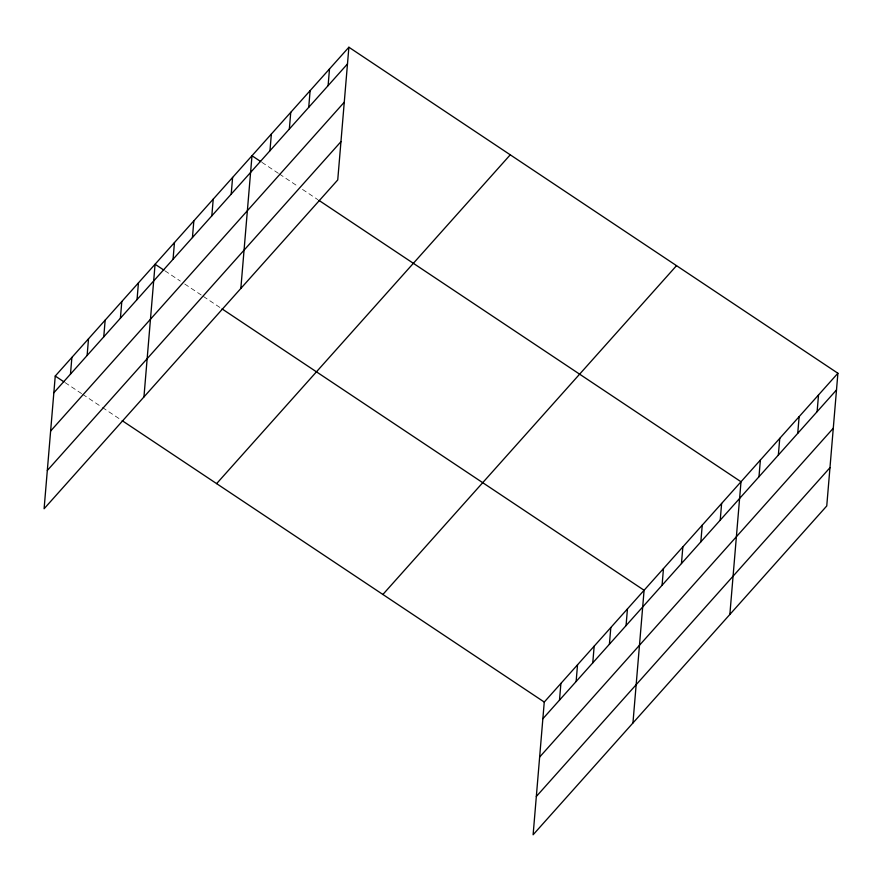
<?xml version="1.0" encoding="UTF-8"?>
<svg xmlns="http://www.w3.org/2000/svg" width="882" height="882" viewBox="0 0 882 882"><rect width="100%" height="100%" fill="white"/><g stroke="black" fill="none" stroke-linecap="round" stroke-linejoin="round"><path stroke-width="0.66" stroke-dasharray="4.41 3.31" d="M261.866 162.321L278.337 173.302M279.429 174.03L298.094 186.477M302.482 189.398L317.851 199.652M164.967 270.829L180.336 281.082M184.724 284.004L201.195 294.985M203.389 296.451L220.952 308.16M65.125 382.623L81.596 393.604M82.688 394.342L101.353 406.778M102.444 407.517L121.11 419.953"/><path stroke-width="1.32" d="M348.886 47.231L55.246 376.041L44.1 508.749L337.74 179.939L348.886 47.231L837.9 373.251L826.754 505.959L533.114 834.769L544.26 702.061L837.9 373.251M70.483 374.111L71.883 357.408M87.12 355.479L88.52 338.776M103.756 336.847L105.167 320.144M120.404 318.215L121.804 301.512M137.041 299.582L138.441 282.879M143.942 396.955L155.078 264.247L163.865 270.101M173.059 259.253L174.46 242.539M192.441 237.545L193.842 220.842M211.823 215.847L213.224 199.145M231.205 194.15L232.605 177.436M240.841 288.447L251.987 155.739L260.763 161.593M269.958 150.745L271.369 134.031M289.34 129.037L290.751 112.334M308.722 107.339L310.122 90.637M328.104 85.642L329.504 68.928M559.497 700.132L560.897 683.429M576.133 681.499L577.534 664.796M592.77 662.867L594.17 646.164M609.407 644.235L610.818 627.532M626.055 625.603L627.455 608.9M632.945 722.975L644.092 590.267L222.044 308.887M662.073 585.273L663.473 568.559M681.455 563.565L682.855 546.862M700.837 541.868L702.237 525.165M720.219 520.171L721.619 503.457M729.855 614.467L741.001 481.759L318.953 200.379M758.972 476.765L760.383 460.051M778.354 455.057L779.754 438.354M797.736 433.36L799.136 416.657M817.118 411.662L818.518 394.949M53.846 392.744L347.486 63.934M50.627 431.033L344.267 102.213M47.319 470.47L340.959 141.66M216.619 483.623L510.259 154.813M382.876 594.479L676.527 265.658M542.849 718.764L836.5 389.954M539.641 757.054L833.281 428.233M536.322 796.49L829.973 467.68M55.246 376.041L64.022 381.895M122.212 420.681L544.26 702.061"/></g></svg>
